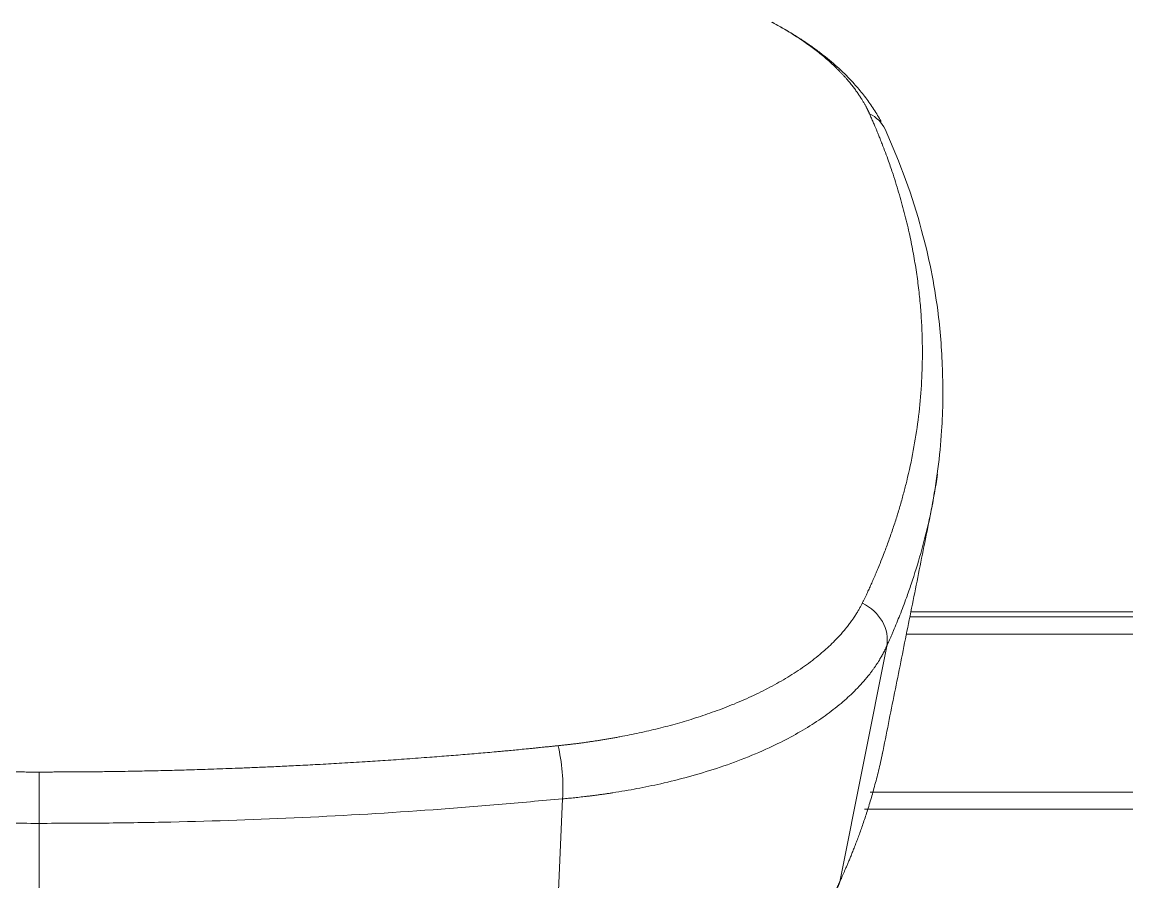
# Model space of a CAD drawing. Header units: millimetres. Extents: x 2433 to 4809, y -10272 to -6912.
# Drawn here: x 3232.3 to 3284, y -7317.2 to -7277 of the extents above; entities that cross this region are included whole.
import ezdxf

# ---------------------------------------------------------------- set-up
doc = ezdxf.new("R2010")
doc.units = ezdxf.units.MM

msp = doc.modelspace()

# ---------------------------------------------------------------- linework, layer by layer
at = {"linetype": 'Continuous', "lineweight": 18, "extrusion": (-1.22465e-16, -1, 0)}
for p, q in [((3416.987, -7304.584), (3273.901, -7304.584)), ((3233.139, -7312.081), (3233.139, -7314.482)), ((3271.734, -7313.816), (3416.987, -7313.816)), ((3233.139, -7324.733), (3233.139, -7314.482))]:
    msp.add_line(p, q, dxfattribs=at)
at = {"linetype": 'Continuous', "lineweight": 13, "extrusion": (-1.22465e-16, -1, 0)}
for p, q in [((3273.851, -7304.817), (3416.987, -7304.817)), ((3273.691, -7305.631), (3416.987, -7305.631)), ((3270.575, -7317.222), (3272.772, -7306.193)), ((3257.151, -7323.523), (3257.621, -7313.335)), ((3416.987, -7313.03), (3272.002, -7313.03))]:
    msp.add_line(p, q, dxfattribs=at)
at = {"linetype": 'Continuous', "lineweight": 18}
for centre, major_axis, ratio, start_param, end_param in [((3270.888, -7282.872), (-1.818, -0.835), 0.863895, 3.154576, 3.750266), ((3269.612, -7316.971), (-0.909, 0.417), 0.864663, 2.936009, 3.344074)]:
    msp.add_ellipse(centre, major_axis=major_axis, ratio=ratio, start_param=start_param, end_param=end_param, dxfattribs=at)
at = {"linetype": 'Continuous', "lineweight": 13}
for centre, major_axis, ratio, start_param, end_param in [((3270.846, -7305.692), (-1.824, 0.819), 0.854329, 3.337214, 4.663226), ((3257.207, -7312.125), (-0.17, 1.993), 0.197178, 4.042717, 5.389584)]:
    msp.add_ellipse(centre, major_axis=major_axis, ratio=ratio, start_param=start_param, end_param=end_param, dxfattribs=at)
at = {"linetype": 'Continuous', "lineweight": 18}
for points, knots in [([(3271.967, -7281.29), (3271.962, -7281.279), (3271.952, -7281.256), (3271.936, -7281.221), (3271.918, -7281.184), (3271.898, -7281.144), (3271.877, -7281.101), (3271.855, -7281.056), (3271.83, -7281.008), (3271.804, -7280.958), (3271.776, -7280.906), (3271.745, -7280.851), (3271.713, -7280.794), (3271.678, -7280.734), (3271.641, -7280.672), (3271.602, -7280.607), (3271.56, -7280.54), (3271.515, -7280.471), (3271.467, -7280.4), (3271.417, -7280.326), (3271.364, -7280.25), (3271.307, -7280.171), (3271.247, -7280.091), (3271.184, -7280.008), (3271.117, -7279.923), (3271.046, -7279.836), (3270.972, -7279.747), (3270.894, -7279.656), (3270.811, -7279.563), (3270.725, -7279.468), (3270.634, -7279.371), (3270.538, -7279.273), (3270.335, -7279.069), (3270.01, -7278.767), (3269.538, -7278.376), (3269.033, -7278.001), (3268.498, -7277.642), (3267.967, -7277.319), (3267.593, -7277.109), (3267.411, -7277.012), (3267.395, -7277.003)], [0, 0, 0, 0, 0.00692, 0.014372, 0.022358, 0.030876, 0.039927, 0.04951, 0.059625, 0.070273, 0.081453, 0.093164, 0.105408, 0.118182, 0.131487, 0.145324, 0.15969, 0.174586, 0.190012, 0.205968, 0.222452, 0.239464, 0.257005, 0.275074, 0.293669, 0.312792, 0.332442, 0.352617, 0.373318, 0.394545, 0.416297, 0.438573, 0.461372, 0.55489, 0.647446, 0.739046, 0.8297, 0.919415, 0.9927, 1, 1, 1, 1]), ([(3274.876, -7299.733), (3275.107, -7298.499), (3275.399, -7296.285), (3275.415, -7293.197), (3275.179, -7290.158), (3274.42, -7286.386), (3273.406, -7283.583), (3272.696, -7282.017)], [0, 0, 0, 0, 0.187621, 0.346042, 0.504884, 0.722204, 1, 1, 1, 1]), ([(3270.575, -7317.222), (3270.587, -7317.196), (3270.612, -7317.141), (3270.653, -7317.051), (3270.699, -7316.948), (3270.751, -7316.831), (3270.808, -7316.701), (3270.87, -7316.557), (3270.938, -7316.4), (3271.009, -7316.229), (3271.085, -7316.044), (3271.165, -7315.846), (3271.249, -7315.634), (3271.336, -7315.408), (3271.426, -7315.169), (3271.519, -7314.916), (3271.614, -7314.649), (3271.711, -7314.368), (3271.808, -7314.073), (3271.907, -7313.765), (3272.006, -7313.443), (3272.104, -7313.106), (3272.202, -7312.756), (3272.299, -7312.392), (3272.393, -7312.014), (3272.488, -7311.609), (3272.548, -7311.329), (3272.579, -7311.181)], [0, 0, 0, 0, 0.012784, 0.027814, 0.04509, 0.064614, 0.086384, 0.1104, 0.136663, 0.165173, 0.195929, 0.228932, 0.264181, 0.301677, 0.341419, 0.383408, 0.427644, 0.474126, 0.522854, 0.573829, 0.627051, 0.682518, 0.740233, 0.800194, 0.862401, 0.926855, 1, 1, 1, 1]), ([(3233.139, -7314.482), (3232.111, -7314.482), (3231.083, -7314.479), (3229.028, -7314.46), (3228.001, -7314.444), (3224.922, -7314.377), (3222.872, -7314.306), (3218.785, -7314.114), (3216.747, -7313.992), (3213.702, -7313.771), (3212.69, -7313.691), (3210.67, -7313.519), (3209.662, -7313.421), (3208.657, -7313.335)], [0, 0, 0, 0, 0.125, 0.125, 0.25, 0.25, 0.5, 0.5, 0.75, 0.75, 0.875, 0.875, 1, 1, 1, 1]), ([(3257.621, -7313.335), (3256.617, -7313.421), (3255.609, -7313.517), (3253.589, -7313.692), (3252.576, -7313.771), (3249.532, -7313.992), (3247.494, -7314.114), (3243.406, -7314.306), (3241.356, -7314.377), (3238.278, -7314.444), (3237.251, -7314.46), (3235.195, -7314.479), (3234.167, -7314.482), (3233.139, -7314.482)], [0, 0, 0, 0, 0.125, 0.125, 0.25, 0.25, 0.5, 0.5, 0.75, 0.75, 0.875, 0.875, 1, 1, 1, 1])]:
    msp.add_open_spline(points, degree=3, knots=knots, dxfattribs=at)
for points, degree in [([(3272.508, -7281.65), (3271.071, -7279.006), (3267.596, -7277.113)], 2), ([(3275.145, -7298.157), (3275.062, -7298.748), (3274.959, -7299.338), (3274.836, -7299.928)], 3), ([(3272.565, -7311.251), (3274.874, -7299.74)], 1)]:
    msp.add_open_spline(points, degree=degree, dxfattribs=at)
at = {"linetype": 'Continuous', "lineweight": 13}
for points, knots in [([(3271.635, -7304.176), (3271.643, -7304.159), (3271.661, -7304.123), (3271.687, -7304.069), (3271.715, -7304.011), (3271.744, -7303.95), (3271.775, -7303.886), (3271.817, -7303.797), (3271.883, -7303.657), (3271.954, -7303.503), (3272.02, -7303.357), (3272.07, -7303.245), (3272.121, -7303.129), (3272.173, -7303.009), (3272.227, -7302.884), (3272.283, -7302.752), (3272.362, -7302.565), (3272.479, -7302.279), (3272.648, -7301.853), (3272.846, -7301.324), (3273.049, -7300.744), (3273.24, -7300.161), (3273.413, -7299.588), (3273.569, -7299.025), (3273.785, -7298.181), (3274.029, -7297.046), (3274.254, -7295.613), (3274.396, -7294.171), (3274.444, -7292.949), (3274.44, -7291.946), (3274.412, -7291.158), (3274.358, -7290.353), (3274.276, -7289.531), (3274.165, -7288.692), (3274.024, -7287.837), (3273.847, -7286.95), (3273.631, -7286.03), (3273.371, -7285.08), (3273.11, -7284.24), (3272.838, -7283.446), (3272.633, -7282.895), (3272.47, -7282.482), (3272.394, -7282.292), (3272.336, -7282.151), (3272.298, -7282.058), (3272.27, -7281.992), (3272.239, -7281.918), (3272.19, -7281.8), (3272.133, -7281.666), (3272.079, -7281.541), (3272.038, -7281.448), (3272.001, -7281.365), (3271.978, -7281.314), (3271.967, -7281.29)], [0, 0, 0, 0, 0.002258, 0.004656, 0.007195, 0.009875, 0.012695, 0.015656, 0.021756, 0.031306, 0.036096, 0.041056, 0.046186, 0.051485, 0.056954, 0.062592, 0.069023, 0.081599, 0.100311, 0.125141, 0.151127, 0.176636, 0.201667, 0.226221, 0.250299, 0.312154, 0.374427, 0.437083, 0.500081, 0.533495, 0.567689, 0.602658, 0.638393, 0.674888, 0.712137, 0.750131, 0.791039, 0.832654, 0.874971, 0.901572, 0.93744, 0.947948, 0.956325, 0.962575, 0.966701, 0.968705, 0.971318, 0.976533, 0.984348, 0.988961, 0.993107, 0.996787, 1, 1, 1, 1]), ([(3274.836, -7299.928), (3274.805, -7300.079), (3274.666, -7300.722), (3274.38, -7301.845), (3274.013, -7303.028), (3273.676, -7303.991), (3273.447, -7304.593), (3273.241, -7305.106), (3273.119, -7305.398), (3273.024, -7305.62), (3272.963, -7305.762), (3272.907, -7305.89), (3272.857, -7306.003), (3272.812, -7306.103), (3272.785, -7306.165), (3272.772, -7306.193)], [0, 0, 0, 0, 0.072082, 0.306672, 0.536067, 0.63766, 0.767963, 0.824942, 0.883953, 0.909048, 0.931842, 0.952334, 0.970525, 0.986413, 1, 1, 1, 1]), ([(3257.407, -7310.85), (3257.43, -7310.848), (3257.475, -7310.843), (3257.543, -7310.836), (3257.612, -7310.829), (3257.682, -7310.821), (3257.754, -7310.813), (3257.826, -7310.805), (3257.898, -7310.797), (3257.972, -7310.788), (3258.047, -7310.779), (3258.123, -7310.77), (3258.2, -7310.76), (3258.277, -7310.751), (3258.356, -7310.741), (3258.435, -7310.73), (3258.515, -7310.72), (3258.596, -7310.709), (3258.678, -7310.697), (3258.761, -7310.686), (3258.845, -7310.674), (3258.93, -7310.661), (3259.015, -7310.649), (3259.101, -7310.636), (3259.189, -7310.622), (3259.277, -7310.609), (3259.366, -7310.595), (3259.455, -7310.58), (3259.546, -7310.566), (3259.637, -7310.55), (3259.729, -7310.535), (3259.822, -7310.519), (3259.916, -7310.503), (3260.01, -7310.486), (3260.106, -7310.469), (3260.202, -7310.451), (3260.417, -7310.411), (3260.751, -7310.346), (3261.202, -7310.252), (3261.651, -7310.152), (3262.099, -7310.044), (3262.545, -7309.93), (3263.131, -7309.77), (3263.867, -7309.549), (3264.754, -7309.247), (3265.662, -7308.897), (3266.563, -7308.501), (3267.436, -7308.062), (3268.262, -7307.585), (3269.038, -7307.067), (3269.605, -7306.624), (3270.01, -7306.266), (3270.29, -7306), (3270.577, -7305.701), (3270.817, -7305.424), (3271.001, -7305.191), (3271.123, -7305.026), (3271.215, -7304.895), (3271.282, -7304.793), (3271.335, -7304.711), (3271.381, -7304.637), (3271.425, -7304.565), (3271.465, -7304.495), (3271.504, -7304.427), (3271.54, -7304.361), (3271.573, -7304.298), (3271.605, -7304.236), (3271.625, -7304.196), (3271.635, -7304.176)], [0, 0, 0, 0, 0.003272, 0.006593, 0.009963, 0.013383, 0.016851, 0.020369, 0.023936, 0.027552, 0.031218, 0.034932, 0.038696, 0.042509, 0.046371, 0.050282, 0.054243, 0.058253, 0.062312, 0.06642, 0.070577, 0.074784, 0.079039, 0.083344, 0.087699, 0.092102, 0.096555, 0.101056, 0.105608, 0.110208, 0.114857, 0.119556, 0.124304, 0.129101, 0.133947, 0.138842, 0.143787, 0.166938, 0.190329, 0.213957, 0.237823, 0.261924, 0.286259, 0.334266, 0.386018, 0.441496, 0.500683, 0.560583, 0.62218, 0.685473, 0.750459, 0.777044, 0.806669, 0.839324, 0.875001, 0.896105, 0.913517, 0.927244, 0.93729, 0.94519, 0.952856, 0.960289, 0.967489, 0.974456, 0.981191, 0.987693, 0.993962, 1, 1, 1, 1]), ([(3272.772, -7306.193), (3272.767, -7306.204), (3272.757, -7306.226), (3272.741, -7306.26), (3272.725, -7306.295), (3272.708, -7306.331), (3272.689, -7306.368), (3272.671, -7306.406), (3272.651, -7306.445), (3272.63, -7306.486), (3272.609, -7306.527), (3272.586, -7306.569), (3272.562, -7306.612), (3272.538, -7306.656), (3272.512, -7306.702), (3272.485, -7306.748), (3272.458, -7306.795), (3272.428, -7306.844), (3272.398, -7306.893), (3272.367, -7306.943), (3272.334, -7306.994), (3272.3, -7307.047), (3272.265, -7307.1), (3272.228, -7307.154), (3272.19, -7307.209), (3272.15, -7307.265), (3272.109, -7307.322), (3272.066, -7307.38), (3272.022, -7307.439), (3271.904, -7307.592), (3271.707, -7307.831), (3271.417, -7308.148), (3271.119, -7308.445), (3270.693, -7308.834), (3270.101, -7309.311), (3269.295, -7309.865), (3268.408, -7310.389), (3267.366, -7310.92), (3266.175, -7311.434), (3264.855, -7311.911), (3263.537, -7312.307), (3262.466, -7312.574), (3261.656, -7312.75), (3261.099, -7312.86), (3260.537, -7312.962), (3260.101, -7313.033), (3259.795, -7313.079), (3259.622, -7313.105), (3259.451, -7313.129), (3259.283, -7313.152), (3259.118, -7313.174), (3258.955, -7313.194), (3258.796, -7313.214), (3258.639, -7313.232), (3258.485, -7313.25), (3258.334, -7313.266), (3258.185, -7313.282), (3258.04, -7313.297), (3257.898, -7313.31), (3257.758, -7313.323), (3257.666, -7313.331), (3257.621, -7313.335)], [0, 0, 0, 0, 0.003068, 0.00624, 0.009516, 0.012894, 0.016377, 0.019962, 0.023651, 0.027444, 0.031339, 0.035339, 0.039441, 0.043647, 0.047957, 0.05237, 0.056886, 0.061506, 0.066229, 0.071055, 0.075985, 0.081018, 0.086155, 0.091395, 0.096738, 0.102185, 0.107735, 0.113388, 0.119145, 0.125005, 0.158433, 0.19033, 0.220699, 0.249539, 0.311926, 0.374349, 0.436811, 0.499312, 0.577037, 0.650519, 0.719758, 0.784758, 0.811784, 0.838677, 0.865437, 0.892062, 0.900283, 0.908358, 0.916286, 0.924068, 0.931703, 0.939192, 0.946534, 0.95373, 0.96078, 0.967683, 0.974439, 0.981049, 0.987512, 0.993829, 1, 1, 1, 1]), ([(3208.871, -7310.849), (3208.909, -7310.853), (3208.986, -7310.861), (3209.103, -7310.873), (3209.225, -7310.886), (3209.352, -7310.9), (3209.482, -7310.913), (3209.588, -7310.924), (3209.697, -7310.936), (3209.839, -7310.951), (3210.07, -7310.976), (3210.307, -7311), (3210.517, -7311.02), (3210.669, -7311.035), (3210.819, -7311.049), (3210.966, -7311.063), (3211.12, -7311.077), (3211.307, -7311.094), (3211.557, -7311.116), (3211.862, -7311.143), (3212.193, -7311.172), (3212.518, -7311.2), (3212.837, -7311.227), (3213.149, -7311.253), (3213.453, -7311.278), (3213.751, -7311.302), (3214.041, -7311.326), (3214.325, -7311.348), (3214.601, -7311.37), (3215.171, -7311.413), (3216.017, -7311.475), (3217.121, -7311.551), (3218.163, -7311.617), (3219.142, -7311.676), (3220.058, -7311.728), (3221.187, -7311.787), (3222.486, -7311.848), (3223.789, -7311.902), (3224.817, -7311.939), (3225.613, -7311.965), (3226.342, -7311.987), (3227.075, -7312.007), (3227.804, -7312.024), (3228.5, -7312.039), (3229.096, -7312.05), (3229.605, -7312.058), (3230.061, -7312.064), (3230.468, -7312.069), (3230.857, -7312.073), (3231.233, -7312.075), (3231.578, -7312.078), (3231.874, -7312.079), (3232.129, -7312.08), (3232.347, -7312.08), (3232.532, -7312.081), (3232.686, -7312.081), (3232.838, -7312.081), (3232.988, -7312.081), (3233.089, -7312.081), (3233.139, -7312.081)], [0, 0, 0, 0, 0.004757, 0.009696, 0.014817, 0.020119, 0.025602, 0.031267, 0.033416, 0.039344, 0.049048, 0.062521, 0.06899, 0.075349, 0.081598, 0.087737, 0.093765, 0.100748, 0.111165, 0.125008, 0.138846, 0.152386, 0.165627, 0.17857, 0.191216, 0.203565, 0.215617, 0.227373, 0.238833, 0.249997, 0.298243, 0.343866, 0.386855, 0.427203, 0.464909, 0.499977, 0.566635, 0.624974, 0.66042, 0.693069, 0.722913, 0.749963, 0.783089, 0.81246, 0.835391, 0.856222, 0.874969, 0.89129, 0.906227, 0.92259, 0.937484, 0.948491, 0.958866, 0.968742, 0.975247, 0.981538, 0.9877, 0.993822, 1, 1, 1, 1]), ([(3233.139, -7312.081), (3233.181, -7312.081), (3233.265, -7312.081), (3233.39, -7312.081), (3233.516, -7312.081), (3233.643, -7312.081), (3233.772, -7312.081), (3233.908, -7312.08), (3234.049, -7312.08), (3234.197, -7312.08), (3234.349, -7312.079), (3234.507, -7312.078), (3234.736, -7312.077), (3235.045, -7312.075), (3235.422, -7312.073), (3235.81, -7312.069), (3236.218, -7312.064), (3236.673, -7312.058), (3237.183, -7312.05), (3237.695, -7312.041), (3238.208, -7312.03), (3238.717, -7312.019), (3239.368, -7312.003), (3240.189, -7311.98), (3241.206, -7311.948), (3242.153, -7311.915), (3243.006, -7311.881), (3243.742, -7311.849), (3244.528, -7311.814), (3245.383, -7311.772), (3246.313, -7311.723), (3247.325, -7311.666), (3248.338, -7311.604), (3249.35, -7311.538), (3250.358, -7311.468), (3251.2, -7311.406), (3251.853, -7311.356), (3252.295, -7311.321), (3252.732, -7311.287), (3253.162, -7311.252), (3253.586, -7311.216), (3254.003, -7311.18), (3254.358, -7311.149), (3254.662, -7311.122), (3254.929, -7311.097), (3255.229, -7311.069), (3255.562, -7311.037), (3255.868, -7311.007), (3256.13, -7310.981), (3256.329, -7310.96), (3256.504, -7310.942), (3256.678, -7310.924), (3256.857, -7310.906), (3257.047, -7310.887), (3257.23, -7310.868), (3257.349, -7310.856), (3257.407, -7310.85)], [0, 0, 0, 0, 0.005154, 0.010259, 0.01537, 0.02054, 0.025821, 0.03126, 0.037133, 0.043165, 0.049388, 0.055831, 0.062519, 0.077411, 0.093778, 0.108713, 0.125036, 0.14378, 0.164609, 0.18754, 0.206701, 0.22753, 0.250031, 0.286715, 0.32838, 0.375026, 0.403154, 0.433363, 0.465655, 0.500027, 0.538791, 0.580457, 0.625019, 0.66414, 0.705807, 0.750018, 0.768609, 0.786962, 0.805071, 0.822933, 0.840543, 0.857897, 0.874993, 0.884766, 0.895899, 0.908393, 0.922252, 0.937479, 0.946807, 0.955126, 0.962436, 0.968733, 0.977002, 0.98497, 0.992636, 1, 1, 1, 1]), ([(3257.151, -7323.523), (3257.173, -7323.52), (3257.217, -7323.516), (3257.283, -7323.509), (3257.349, -7323.502), (3257.416, -7323.494), (3257.482, -7323.487), (3257.549, -7323.479), (3257.616, -7323.471), (3257.684, -7323.464), (3257.751, -7323.455), (3257.819, -7323.447), (3257.887, -7323.439), (3257.956, -7323.43), (3258.024, -7323.422), (3258.093, -7323.413), (3258.162, -7323.404), (3258.231, -7323.394), (3258.3, -7323.385), (3258.369, -7323.375), (3258.439, -7323.366), (3258.509, -7323.356), (3258.579, -7323.346), (3258.649, -7323.335), (3258.719, -7323.325), (3258.79, -7323.314), (3258.861, -7323.304), (3258.932, -7323.293), (3259.003, -7323.282), (3259.074, -7323.27), (3259.146, -7323.259), (3259.217, -7323.247), (3259.289, -7323.235), (3259.361, -7323.223), (3259.433, -7323.211), (3259.505, -7323.198), (3259.578, -7323.186), (3259.65, -7323.173), (3259.723, -7323.16), (3259.796, -7323.146), (3259.869, -7323.133), (3259.942, -7323.119), (3260.016, -7323.105), (3260.089, -7323.091), (3260.163, -7323.077), (3260.236, -7323.062), (3260.31, -7323.048), (3260.384, -7323.033), (3260.458, -7323.018), (3260.532, -7323.002), (3260.607, -7322.987), (3260.681, -7322.971), (3260.756, -7322.955), (3260.83, -7322.939), (3260.905, -7322.922), (3260.98, -7322.906), (3261.055, -7322.889), (3261.13, -7322.872), (3261.205, -7322.854), (3261.28, -7322.837), (3261.355, -7322.819), (3261.43, -7322.801), (3261.506, -7322.783), (3261.581, -7322.764), (3261.657, -7322.746), (3261.732, -7322.727), (3261.808, -7322.708), (3261.884, -7322.688), (3261.959, -7322.669), (3262.035, -7322.649), (3262.111, -7322.628), (3262.187, -7322.608), (3262.263, -7322.587), (3262.339, -7322.567), (3262.415, -7322.545), (3262.491, -7322.524), (3262.567, -7322.503), (3262.643, -7322.481), (3262.719, -7322.459), (3262.795, -7322.436), (3262.871, -7322.414), (3262.947, -7322.391), (3263.023, -7322.368), (3263.099, -7322.344), (3263.175, -7322.32), (3263.25, -7322.297), (3263.326, -7322.272), (3263.402, -7322.248), (3263.478, -7322.223), (3263.554, -7322.198), (3263.63, -7322.173), (3263.705, -7322.148), (3263.781, -7322.122), (3263.857, -7322.096), (3263.932, -7322.069), (3264.008, -7322.043), (3264.083, -7322.016), (3264.158, -7321.989), (3264.233, -7321.962), (3264.309, -7321.934), (3264.384, -7321.906), (3264.458, -7321.878), (3264.533, -7321.849), (3264.608, -7321.82), (3264.683, -7321.791), (3264.757, -7321.762), (3264.831, -7321.733), (3264.905, -7321.703), (3264.98, -7321.672), (3265.053, -7321.642), (3265.127, -7321.611), (3265.201, -7321.58), (3265.274, -7321.549), (3265.348, -7321.517), (3265.421, -7321.485), (3265.494, -7321.453), (3265.566, -7321.421), (3265.639, -7321.388), (3265.711, -7321.355), (3265.783, -7321.322), (3266.122, -7321.163), (3266.709, -7320.868), (3267.492, -7320.412), (3268.21, -7319.927), (3268.782, -7319.474), (3269.229, -7319.066), (3269.574, -7318.711), (3269.882, -7318.349), (3270.107, -7318.041), (3270.264, -7317.801), (3270.36, -7317.639), (3270.436, -7317.503), (3270.492, -7317.395), (3270.533, -7317.313), (3270.558, -7317.258), (3270.571, -7317.231), (3270.575, -7317.222)], [0, 0, 0, 0, 0.003357, 0.006728, 0.010114, 0.013514, 0.016928, 0.020357, 0.023801, 0.027258, 0.03073, 0.034217, 0.037718, 0.041234, 0.044764, 0.048308, 0.051867, 0.05544, 0.059028, 0.06263, 0.066246, 0.069877, 0.073522, 0.077182, 0.080856, 0.084545, 0.088248, 0.091965, 0.095697, 0.099444, 0.103204, 0.106979, 0.110769, 0.114573, 0.118392, 0.122224, 0.126072, 0.129933, 0.13381, 0.1377, 0.141605, 0.145525, 0.149458, 0.153407, 0.157369, 0.161347, 0.165338, 0.169344, 0.173365, 0.177399, 0.181449, 0.185512, 0.18959, 0.193683, 0.19779, 0.201911, 0.206047, 0.210197, 0.214362, 0.218541, 0.222735, 0.226943, 0.231165, 0.235402, 0.239653, 0.243919, 0.248199, 0.252493, 0.256802, 0.261126, 0.265463, 0.269816, 0.274182, 0.278563, 0.282959, 0.287369, 0.291793, 0.296232, 0.300685, 0.305152, 0.309634, 0.314131, 0.318642, 0.323167, 0.327707, 0.332261, 0.336829, 0.341412, 0.34601, 0.350622, 0.355248, 0.359889, 0.364544, 0.369213, 0.373897, 0.378596, 0.383308, 0.388036, 0.392777, 0.397533, 0.402304, 0.407089, 0.411888, 0.416702, 0.42153, 0.426373, 0.43123, 0.436101, 0.440987, 0.445887, 0.450802, 0.455731, 0.460675, 0.465633, 0.470605, 0.475592, 0.480593, 0.485609, 0.490639, 0.495683, 0.500742, 0.562188, 0.624294, 0.68706, 0.750485, 0.791988, 0.833491, 0.874994, 0.916495, 0.937382, 0.955282, 0.970197, 0.982126, 0.99107, 0.997028, 1, 1, 1, 1])]:
    msp.add_open_spline(points, degree=3, knots=knots, dxfattribs=at)

doc.saveas('drawing.dxf')
